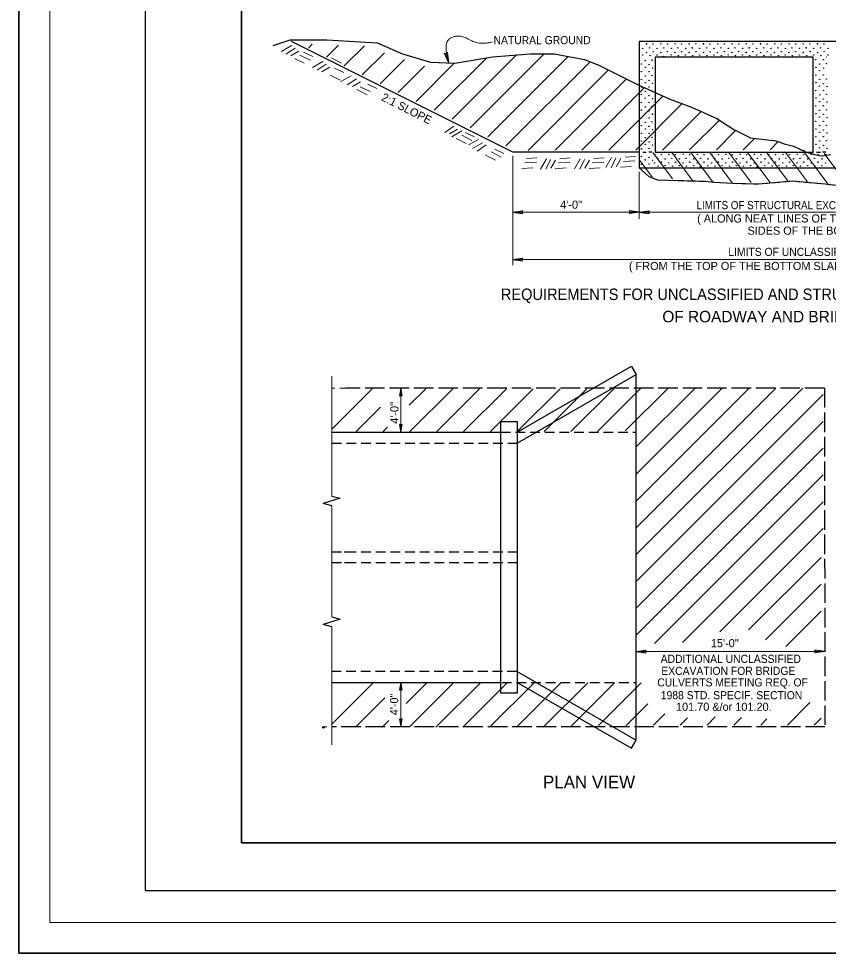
# Model space of a CAD drawing. Extents: x 936 to 1304, y -7 to 263.
# Drawn here: x 935.6 to 1062.4, y -7.3 to 139.1 of the extents above; entities that cross this region are included whole.
import ezdxf

# ---------------------------------------------------------------- set-up
doc = ezdxf.new("R2010")
doc.units = 0
doc.header["$LTSCALE"] = 0.51
doc.header["$PDMODE"] = 32
doc.header["$PDSIZE"] = 0.255
doc.linetypes.add('LONG_DASHED', pattern=[7.5, 6, -1.5])
doc.linetypes.add('MEDIUM_DASHED', pattern=[4.5, 3, -1.5])
doc.layers.add('1', color=7, linetype='Continuous', lineweight=25)

msp = doc.modelspace()

# ---------------------------------------------------------------- linework, layer by layer
at = {"layer": '1', "lineweight": 13}
for p, q in [((940.4955, -2.4753), (940.4955, 227.5073)), ((976.7702, 134.0244), (978.3505, 134.9405)), ((980.985, 134.5146), (981.5953, 135.1248)), ((983.7968, 133.1262), (985.6732, 135.0025)), ((986.6087, 131.7377), (989.7511, 134.8802)), ((978.8987, 134.5393), (977.4753, 133.5783)), ((979.4828, 134.0542), (978.2323, 133.3133)), ((979.6609, 133.4503), (981.2432, 132.6281)), ((980.2253, 133.9057), (981.6558, 133.2168)), ((989.4204, 130.3493), (992.8795, 133.8083)), ((1003.4793, 123.4072), (1013.5566, 133.4843)), ((1006.291, 122.0187), (1017.9175, 133.6452)), ((978.7898, 132.9256), (980.3403, 132.1674)), ((981.6409, 131.5098), (983.2213, 132.4259)), ((983.7694, 132.0247), (982.3462, 131.0637)), ((984.5807, 132.9863), (986.1628, 132.1643)), ((992.2322, 128.9608), (996.0296, 132.7583)), ((997.8558, 126.184), (1003.8268, 132.1551)), ((1000.6675, 124.7956), (1008.9013, 133.0293)), ((1009.1029, 120.6303), (1021.6845, 133.2119)), ((1011.9147, 119.2418), (1025.0793, 132.4066)), ((984.3535, 131.5396), (983.1032, 130.7988)), ((985.096, 131.3911), (986.5266, 130.7022)), ((995.0439, 127.5724), (999.1798, 131.7083)), ((1015.3883, 118.5151), (1027.9892, 131.1161)), ((984.3902, 130.2742), (985.9407, 129.5161)), ((986.0772, 129.2843), (987.6574, 130.2003)), ((988.4947, 129.7412), (987.0714, 128.7803)), ((989.1231, 129.2611), (987.8725, 128.5203)), ((990.2837, 128.8764), (991.7142, 128.1876)), ((1019.5989, 118.5256), (1030.7863, 129.7131)), ((988.5865, 128.0288), (990.1688, 127.2068)), ((989.0919, 128.4743), (990.6424, 127.7163)), ((1023.8096, 118.5362), (1033.6139, 128.3405)), ((1028.0203, 118.5467), (1036.5008, 127.0272)), ((1032.2311, 118.5571), (1039.5058, 125.8318)), ((1036.4418, 118.5677), (1042.4886, 124.6146)), ((1040.6525, 118.5782), (1045.3356, 123.2613)), ((1003.7483, 122.2853), (1002.325, 121.3243)), ((1004.3165, 121.8557), (1003.066, 121.1149)), ((1003.4356, 120.6422), (1005.0159, 121.5583)), ((1044.8632, 118.5887), (1047.883, 121.6084)), ((1004.1139, 120.3526), (1005.6646, 119.5944)), ((1004.9852, 120.8773), (1006.5673, 120.0551)), ((1005.5494, 121.3327), (1006.98, 120.6438)), ((1007.6155, 120.2048), (1006.0333, 119.3827)), ((1049.0739, 118.5991), (1050.8521, 120.3773)), ((1006.6873, 118.7799), (1008.2675, 119.6962)), ((1008.8363, 119.3527), (1007.413, 118.3917)), ((1010.1628, 118.7191), (1011.5934, 118.0303)), ((1053.2846, 118.6097), (1054.5591, 119.8839)), ((1008.7273, 117.7389), (1010.278, 116.9808)), ((1009.5985, 118.2637), (1011.1808, 117.4415)), ((1012.9843, 117.6301), (1012.9843, 100.523)), ((1015.1524, 117.2242), (1016.7364, 117.3429)), ((1017.3304, 115.5808), (1018.2413, 117.1648)), ((1020.3797, 117.2043), (1021.9637, 117.3232)), ((1022.6468, 115.6006), (1023.5575, 117.1846)), ((1025.6959, 117.2242), (1027.2799, 117.3429)), ((1027.5473, 115.8283), (1028.458, 117.4123)), ((1029.1313, 117.3331), (1028.3788, 115.7887)), ((1029.8837, 117.2143), (1029.1708, 115.9471)), ((1030.5964, 117.4518), (1032.1804, 117.5707)), ((1034.9128, 118.1647), (1038.0214, 114.0264)), ((1037.8828, 118.1647), (1041.1498, 113.7888)), ((1040.8528, 118.1647), (1044.3377, 113.4918)), ((1043.8228, 118.1647), (1047.3473, 113.4323)), ((1046.7928, 118.1647), (1050.3173, 113.4522)), ((1049.7628, 118.1647), (1053.2873, 113.472)), ((1052.7328, 118.1647), (1056.0593, 113.7294)), ((1055.7028, 118.1647), (1059.148, 113.5711)), ((1058.6728, 118.1647), (1062.316, 113.274)), ((1061.7414, 118.0323), (1065.5633, 112.8978)), ((1014.4, 115.6599), (1016.1227, 115.7788)), ((1014.895, 116.5509), (1016.677, 116.6302)), ((1018.9144, 117.0856), (1018.162, 115.5412)), ((1019.6668, 116.9668), (1018.954, 115.6996)), ((1019.6273, 115.6402), (1021.3498, 115.7589)), ((1020.1223, 116.5312), (1021.9043, 116.6103)), ((1024.2308, 117.1053), (1023.4783, 115.5609)), ((1024.9832, 116.9866), (1024.2703, 115.7193)), ((1024.9435, 115.6599), (1026.6662, 115.7788)), ((1025.4385, 116.5509), (1027.2205, 116.6302)), ((1029.844, 115.8877), (1031.5667, 116.0064)), ((1030.339, 116.7787), (1032.121, 116.8578)), ((1032.8833, 116.9173), (1034.8832, 114.2443)), ((1032.7843, 115.1551), (1032.7843, 107.7652)), ((1032.7843, 108.8388), (1012.9843, 108.8388)), ((1013.0603, 101.414), (1109.5093, 101.414)), ((984.6562, 64.3422), (984.6562, 83.1395)), ((995.4604, 74.3422), (995.4604, 81.2393)), ((984.6562, 62.7993), (984.6562, 45.4086)), ((984.6562, 43.8657), (984.6562, 25.3615)), ((1032.3083, 39.9808), (1061.8403, 39.9808)), ((995.4505, 28.2279), (995.4505, 35.1523)), ((940.4955, -2.4753), (1300.4685, -2.4753))]:
    msp.add_line(p, q, dxfattribs=at)
at = {"layer": '1', "lineweight": 35}
for q in [(970.4933, 215.0086), (1295.4686, 10.0238)]:
    msp.add_line((970.4933, 10.0238), q, dxfattribs=at)
at = {"layer": '1'}
for p, q in [((1012.9843, 118.2438), (978.3542, 135.5491)), ((1002.9848, 132.2017), (1002.3025, 133.7608)), ((1002.9848, 132.2017), (1002.7483, 133.887)), ((1032.7843, 118.2438), (1012.9843, 118.2438)), ((1033.3336, 118.2344), (1033.8609, 118.2344)), ((1034.7778, 118.2344), (1034.2822, 118.2344)), ((1060.5427, 118.2393), (1061.1668, 118.2393)), ((1062.01, 118.2393), (1061.4909, 118.2393)), ((1032.7645, 115.7688), (1034.2892, 114.4224)), ((1034.2892, 114.4224), (1035.6553, 113.8681)), ((1035.6553, 113.8681), (1038.8233, 113.8087)), ((1038.8233, 113.8087), (1039.7733, 113.7782)), ((1040.3669, 113.7593), (1041.6138, 113.7192)), ((1042.2073, 113.7001), (1043.1573, 113.6697)), ((1043.1398, 113.6701), (1044.4465, 113.5314)), ((1044.4465, 113.5314), (1047.4363, 113.3532)), ((1047.4363, 113.3532), (1048.2281, 113.3338)), ((1048.8318, 113.3189), (1050.0788, 113.2883)), ((1050.6628, 113.2738), (1051.4545, 113.2544)), ((1051.4558, 113.2542), (1052.8953, 113.3832)), ((1053.4968, 113.4369), (1054.7392, 113.5483)), ((1055.321, 113.6003), (1056.7605, 113.7292)), ((1056.7622, 113.7294), (1058.1225, 113.6039)), ((1058.7238, 113.5485), (1059.9659, 113.4338)), ((1060.5278, 113.3821), (1061.8882, 113.2566)), ((1061.9102, 113.2542), (1063.0114, 113.1255)), ((1012.9847, 108.838), (1014.5173, 109.0486)), ((1012.9847, 108.838), (1014.5173, 108.6274)), ((1032.784, 108.8395), (1031.2513, 109.0501)), ((1032.784, 108.8395), (1031.2513, 108.6289)), ((1032.7847, 108.838), (1034.3173, 109.0486)), ((1032.7847, 108.838), (1034.3173, 109.0486)), ((1032.7847, 108.838), (1034.3173, 108.6274)), ((1032.7847, 108.838), (1034.3173, 108.6274)), ((1012.9847, 101.4133), (1014.5173, 101.6238)), ((1012.9847, 101.4133), (1014.5173, 101.2027)), ((1013.6665, 74.3422), (1031.5604, 84.6723)), ((1031.5558, 84.6678), (1032.2918, 83.3868)), ((1013.6665, 72.6393), (1032.31, 83.392)), ((1032.3083, 26.1193), (1032.3083, 83.3986)), ((984.6562, 74.8329), (990.9946, 81.1713)), ((999.3951, 81.1713), (996.787, 78.5633)), ((996.8838, 74.46), (1003.5953, 81.1713)), ((1001.0841, 74.46), (1007.7955, 81.1713)), ((1005.2843, 74.46), (1011.9957, 81.1713)), ((1009.4845, 74.46), (1016.1959, 81.1713)), ((1013.6847, 74.46), (1020.3961, 81.1713)), ((1017.885, 74.46), (1024.5963, 81.1713)), ((1022.0853, 74.46), (1028.7966, 81.1713)), ((1026.2669, 74.4858), (1033.04, 81.2589)), ((1030.5823, 74.5485), (1037.2928, 81.2589)), ((1032.2395, 59.2998), (1054.1986, 81.2589)), ((1032.3083, 72.0479), (1041.5193, 81.2589)), ((1032.3083, 67.7692), (1045.7981, 81.2589)), ((1032.3083, 63.5689), (1049.9983, 81.2589)), ((1032.3083, 55.1685), (1058.3988, 81.2589)), ((1032.3083, 50.9683), (1061.5924, 80.2524)), ((988.4834, 74.46), (992.2801, 78.2566)), ((992.6838, 74.46), (993.3534, 75.1298)), ((1032.3083, 46.768), (1061.5924, 76.0523)), ((988.6097, 74.3323), (988.5415, 74.5639)), ((989.3888, 72.6436), (989.6341, 72.6436)), ((1032.3083, 42.5678), (1061.5924, 71.852)), ((1035.1811, 41.2404), (1061.5924, 67.6518)), ((984.6562, 62.7993), (983.2958, 63.1623)), ((1061.5924, 63.4516), (1039.5463, 41.4053)), ((1061.5924, 59.2513), (1045.398, 43.0568)), ((986.6087, 55.622), (987.0174, 55.6218)), ((1013.2365, 55.609), (1013.6453, 55.6088)), ((1061.2666, 54.7253), (1049.9046, 43.3633)), ((986.6494, 53.9184), (987.0448, 53.9184)), ((1013.2653, 53.9184), (1013.6605, 53.9184)), ((1061.2666, 50.5251), (1052.5356, 41.7941)), ((1061.2666, 46.3248), (1055.7329, 40.7911)), ((984.6562, 43.8657), (983.2958, 44.2287)), ((1032.3085, 39.98), (1033.8413, 40.1906)), ((1032.3085, 39.98), (1033.8413, 39.7694)), ((1061.8399, 39.9815), (1060.3073, 40.1921)), ((1061.8399, 39.9815), (1060.3073, 39.7709)), ((1013.6665, 36.8608), (1032.31, 26.1082)), ((984.6562, 35.1579), (1011.1251, 35.1579)), ((1013.6665, 35.1579), (1031.5604, 24.8278)), ((984.6562, 28.6125), (991.1211, 35.0774)), ((999.5215, 35.0774), (996.2903, 31.8463)), ((996.7604, 28.1161), (1003.7217, 35.0774)), ((1000.9607, 28.1161), (1007.9219, 35.0774)), ((1005.1608, 28.1161), (1012.1221, 35.0774)), ((1009.3611, 28.1161), (1016.3223, 35.0774)), ((1013.5613, 28.1161), (1020.5226, 35.0774)), ((1017.7615, 28.1161), (1024.7228, 35.0774)), ((1021.9617, 28.1161), (1028.923, 35.0774)), ((1026.3905, 28.381), (1033.0645, 35.055)), ((988.36, 28.1161), (992.9579, 32.7141)), ((1030.7236, 28.3823), (1034.1433, 31.8023)), ((1056.0016, 28.4591), (1059.5204, 31.978)), ((1035.0004, 28.4591), (1036.7743, 30.233)), ((1039.2007, 28.4591), (1040.3283, 29.5866)), ((1043.4009, 28.4591), (1044.6807, 29.7389)), ((1047.601, 28.4591), (1048.7767, 29.6348)), ((1051.8013, 28.4591), (1052.787, 29.4448)), ((1060.2018, 28.4591), (1061.2666, 29.524)), ((992.5602, 28.1161), (993.5997, 29.1556)), ((1031.5558, 24.8323), (1032.2918, 26.1133)), ((955.4943, 2.5245), (1300.4685, 2.5245))]:
    msp.add_line(p, q, dxfattribs=at)
at = {"layer": '1', "linetype": 'MEDIUM_DASHED', "lineweight": 13}
for p, q in [((987.4306, 81.2589), (984.6562, 81.2589)), ((983.8464, 28.1772), (983.3967, 28.1772)), ((1032.3083, 27.23), (1032.3083, 28.0885)), ((1032.3083, 26.1193), (1032.3083, 26.8279))]:
    msp.add_line(p, q, dxfattribs=at)
at = {"layer": '1', "linetype": 'LONG_DASHED'}
for p, q in [((1061.7753, 81.2589), (986.7902, 81.2589)), ((1061.7753, 81.2589), (1061.8588, 28.1772)), ((1061.8588, 28.1772), (984.6562, 28.1772))]:
    msp.add_line(p, q, dxfattribs=at)
at = {"layer": '1', "linetype": 'MEDIUM_DASHED'}
for p, q in [((1011.1093, 74.3358), (1032.3083, 74.3358)), ((984.6562, 72.6436), (1013.647, 72.6436)), ((984.6562, 55.623), (1013.647, 55.6084)), ((984.6562, 53.9184), (1013.647, 53.9184)), ((1013.6567, 36.831), (984.6562, 36.831)), ((987.3407, 36.831), (987.2453, 36.831)), ((1013.6567, 36.831), (1013.5613, 36.831)), ((1011.2571, 35.1548), (1032.3083, 35.1548))]:
    msp.add_line(p, q, dxfattribs=at)
at = {"layer": '1', "lineweight": 35}
msp.add_lwpolyline([(935.6248, -7.2989), (1304.4763, -7.2989), (1304.4763, 262.5578), (935.6248, 262.5578)], close=True, dxfattribs=at)
at = {"layer": '1'}
for points in [[(955.4943, 2.5245), (955.4943, 222.5078), (1300.4685, 222.5078)], [(975.4916, 134.9438), (978.1448, 135.8348), (983.8473, 135.8348), (991.7673, 135.3795), (995.7273, 133.6371), (1000.1228, 132.3105), (1003.9244, 132.1718), (1009.7853, 133.1817), (1015.7054, 133.6568), (1019.4476, 133.6371), (1024.2393, 132.7263), (1026.4766, 131.8748), (1032.6344, 128.7861), (1037.4656, 126.5883), (1040.99, 125.2815), (1044.95, 123.5193), (1047.5834, 121.7571), (1050.2168, 120.4503), (1054.1768, 119.9948), (1054.7906, 119.8167), (1055.5034, 119.5395), (1056.929, 119.1831), (1057.8398, 118.7277), (1058.3744, 118.4703), (1058.5526, 118.4703), (1058.7308, 118.2921), (1059.3644, 118.1138), (1060.2554, 117.8367), (1061.4236, 117.6585), (1062.77, 117.8367)], [(1002.3025, 133.7608), (1002.5633, 133.6989), (1002.7483, 133.887)], [(1032.7645, 115.7688), (1034.2892, 114.4224), (1035.6553, 113.8681), (1038.8233, 113.8087), (1043.1398, 113.6701), (1044.4465, 113.5314), (1047.4363, 113.3532), (1051.4558, 113.2542), (1056.7622, 113.7294), (1061.9101, 113.2542), (1068.3451, 112.5018), (1073.2358, 112.4226), (1076.4235, 111.591), (1081.8883, 111.3533), (1083.9278, 112.0068), (1084.9178, 112.7393), (1087.0758, 114.3631), (1089.6895, 115.8481)], [(1014.5173, 109.0486), (1014.3988, 108.8358), (1014.5173, 108.6274)], [(1031.2513, 108.6289), (1031.3699, 108.8417), (1031.2513, 109.0501)], [(1034.3173, 109.0486), (1034.1988, 108.8358), (1034.3173, 108.6274)], [(1034.3173, 109.0486), (1034.1988, 108.8358), (1034.3173, 108.6274)], [(1014.5173, 101.6238), (1014.3988, 101.4111), (1014.5173, 101.2027)], [(984.6562, 74.3422), (1011.1098, 74.3422), (1011.1098, 76.0457), (1013.6583, 76.0457), (1013.6583, 33.4575), (1011.0963, 33.4575), (1011.0963, 74.3422)], [(984.6562, 64.3422), (985.9745, 63.9904), (983.2958, 63.1623)], [(984.6562, 45.4086), (985.9745, 45.0568), (983.2958, 44.2287)], [(1033.8413, 40.1906), (1033.7227, 39.9778), (1033.8413, 39.7694)], [(1060.3073, 39.7709), (1060.4258, 39.9837), (1060.3073, 40.1921)]]:
    msp.add_lwpolyline(points, dxfattribs=at)
for points in [[(1032.7843, 115.7688), (1089.7093, 115.7688), (1089.7093, 135.5688), (1032.7843, 135.5688)], [(1035.2593, 118.2438), (1060.0093, 118.2438), (1060.0093, 133.0938), (1035.2593, 133.0938)], [(995.4604, 81.2523), (995.2427, 80.005), (995.461, 80.1913), (995.6783, 80.0248)], [(995.4604, 74.3422), (995.6783, 75.5895), (995.4775, 75.3873), (995.2427, 75.5698)], [(995.4604, 35.1579), (995.2427, 33.9106), (995.4693, 34.1163), (995.6783, 33.9304)], [(995.4604, 28.1883), (995.6783, 29.4358), (995.4693, 29.2298), (995.2427, 29.4159)]]:
    msp.add_lwpolyline(points, close=True, dxfattribs=at)
at = {"layer": '1', "lineweight": 13}
msp.add_lwpolyline([(1109.5093, 108.8388), (1089.7093, 108.8388), (1032.7843, 108.8388)], dxfattribs=at)
at = {"layer": '1'}
for centre in [(1033.9257, 135.2025), (1034.9523, 135.174), (1036.1569, 135.2025), (1037.1835, 135.174), (1038.3881, 135.2025), (1039.4147, 135.174), (1040.6193, 135.2025), (1041.6459, 135.174), (1042.8505, 135.2025), (1043.8771, 135.174), (1045.0817, 135.2025), (1046.1084, 135.174), (1047.3129, 135.2025), (1048.3396, 135.174), (1049.5442, 135.2025), (1050.5708, 135.174), (1051.7754, 135.2025), (1052.802, 135.174), (1054.0066, 135.2025), (1055.0332, 135.174), (1056.2378, 135.2025), (1057.2644, 135.174), (1058.469, 135.2025), (1059.4956, 135.174), (1060.7002, 135.2025), (1061.7268, 135.174), (1033.3267, 133.4486), (1033.341, 134.5038), (1033.9114, 133.8479), (1034.3819, 134.5751), (1034.4674, 133.3631), (1034.9666, 133.9905), (1035.5579, 133.4486), (1035.5722, 134.5038), (1036.1426, 133.8479), (1036.6131, 134.5751), (1036.6131, 133.2566), (1037.1978, 133.9905), (1037.7891, 133.4486), (1037.8034, 134.5038), (1038.3738, 133.8479), (1038.8443, 134.5751), (1038.9299, 133.3631), (1039.429, 133.9905), (1040.0204, 133.4486), (1040.0346, 134.5038), (1040.605, 133.8479), (1041.0755, 134.5751), (1041.1611, 133.3631), (1041.6602, 133.9905), (1042.2516, 133.4486), (1042.2658, 134.5038), (1042.8362, 133.8479), (1043.3067, 134.5751), (1043.3923, 133.3631), (1043.8914, 133.9905), (1044.4828, 133.4486), (1044.4971, 134.5038), (1045.0675, 133.8479), (1045.538, 134.5751), (1045.6235, 133.3631), (1046.1226, 133.9905), (1046.714, 133.4486), (1046.7283, 134.5038), (1047.2987, 133.8479), (1047.7692, 134.5751), (1047.8547, 133.3631), (1048.3538, 133.9905), (1048.9452, 133.4486), (1048.9595, 134.5038), (1049.5299, 133.8479), (1050.0004, 134.5751), (1050.0859, 133.3631), (1050.5851, 133.9905), (1051.1764, 133.4486), (1051.1907, 134.5038), (1051.7611, 133.8479), (1052.2316, 134.5751), (1052.3171, 133.3631), (1052.8163, 133.9905), (1053.4076, 133.4486), (1053.4219, 134.5038), (1053.9923, 133.8479), (1054.4628, 134.5751), (1054.5484, 133.3631), (1055.0475, 133.9905), (1055.6388, 133.4486), (1055.6531, 134.5038), (1056.2235, 133.8479), (1056.694, 134.5751), (1056.7796, 133.3631), (1057.2787, 133.9905), (1057.8701, 133.4486), (1057.8843, 134.5038), (1058.4547, 133.8479), (1058.9252, 134.5751), (1059.0108, 133.3631), (1059.5099, 133.9905), (1060.1013, 133.4486), (1060.1155, 134.5038), (1060.6859, 133.8479), (1061.1564, 134.5751), (1061.242, 133.3631), (1061.7411, 133.9905), (1062.3325, 133.4486), (1062.3468, 134.5038), (1033.1332, 132.0624), (1033.7388, 132.5757), (1034.3092, 131.9197), (1034.7797, 132.647), (1060.4277, 132.7131), (1061.0476, 132.0429), (1061.6323, 132.7416), (1062.0885, 132.1142), (1033.1189, 130.8293), (1033.7245, 131.5205), (1034.3235, 130.8579), (1034.8653, 131.435), (1060.442, 131.5296), (1061.0334, 130.9877), (1061.618, 131.387), (1061.6323, 130.3251), (1033.1332, 129.6459), (1033.7245, 129.104), (1033.7388, 130.1592), (1034.3092, 129.5032), (1034.7797, 130.2305), (1034.8653, 129.0185), (1060.4277, 130.2966), (1060.442, 129.1131), (1061.0476, 129.6264), (1061.618, 128.9705), (1062.0885, 129.6977), (1033.1189, 128.4128), (1033.7388, 127.7427), (1034.3235, 128.4414), (1034.7797, 127.814), (1060.4277, 127.8801), (1061.0334, 128.5712), (1061.6323, 127.9086), (1062.1741, 128.4857), (1033.1189, 125.9963), (1033.1332, 127.2294), (1033.7245, 126.6875), (1034.3092, 127.0867), (1034.3235, 126.0249), (1034.8653, 126.602), (1060.442, 126.6966), (1061.0334, 126.1547), (1061.0476, 127.2099), (1061.618, 126.5539), (1062.0885, 127.2812), (1062.1741, 126.0692), (1033.1332, 124.8129), (1033.7388, 125.3262), (1034.3092, 124.6702), (1034.7797, 125.3975), (1060.4277, 125.4635), (1061.0476, 124.7934), (1061.6323, 125.4921), (1062.0885, 124.8647), (1033.1189, 123.5798), (1033.7245, 124.271), (1034.3235, 123.6084), (1034.7797, 122.981), (1034.8653, 124.1855), (1060.4277, 123.047), (1060.442, 124.2801), (1061.0334, 123.7382), (1061.618, 124.1374), (1061.6323, 123.0756), (1062.1741, 123.6527), (1033.1332, 122.3964), (1033.7245, 121.8545), (1033.7388, 122.9097), (1034.3092, 122.2537), (1034.8653, 121.7689), (1060.442, 121.8636), (1061.0476, 122.3769), (1061.618, 121.7209), (1062.0885, 122.4482), (1033.1189, 121.1633), (1033.7388, 120.4932), (1034.3235, 121.1919), (1034.7797, 120.5644), (1060.4277, 120.6305), (1061.0334, 121.3217), (1061.6323, 120.6591), (1062.1741, 121.2362), (1033.1189, 118.7468), (1033.1332, 119.9799), (1033.7245, 119.438), (1034.3092, 119.8372), (1034.3235, 118.7754), (1034.8653, 119.3524), (1060.442, 119.4471), (1061.0334, 118.9052), (1061.0476, 119.9604), (1061.618, 119.3044), (1062.0885, 120.0317), (1062.1741, 118.8197), (1033.1332, 117.5633), (1034.3092, 117.4207), (1035.2017, 117.8771), (1035.6579, 117.2497), (1036.2283, 117.8485), (1036.8482, 117.1784), (1037.4329, 117.8771), (1037.8891, 117.2497), (1038.4595, 117.8485), (1039.0794, 117.1784), (1039.6641, 117.8771), (1040.1203, 117.2497), (1040.6908, 117.8485), (1041.3107, 117.1784), (1041.8953, 117.8771), (1042.3516, 117.2497), (1042.922, 117.8485), (1043.5419, 117.1784), (1044.1265, 117.8771), (1044.5828, 117.2497), (1045.1532, 117.8485), (1045.7731, 117.1784), (1046.3578, 117.8771), (1046.814, 117.2497), (1047.3844, 117.8485), (1048.0043, 117.1784), (1048.589, 117.8771), (1049.0452, 117.2497), (1049.6156, 117.8485), (1050.2355, 117.1784), (1050.8202, 117.8771), (1051.2764, 117.2497), (1051.8468, 117.8485), (1052.4667, 117.1784), (1053.0514, 117.8771), (1053.5076, 117.2497), (1054.078, 117.8485), (1054.6979, 117.1784), (1055.2826, 117.8771), (1055.7388, 117.2497), (1056.3092, 117.8485), (1056.9291, 117.1784), (1057.5138, 117.8771), (1057.97, 117.2497), (1058.5405, 117.8485), (1059.1604, 117.1784), (1059.745, 117.8771), (1060.2013, 117.2497), (1060.7717, 117.8485), (1061.3916, 117.1784), (1061.9762, 117.8771), (1033.1189, 116.3303), (1033.7245, 117.0215), (1034.3235, 116.3588), (1034.8653, 116.9359), (1035.1874, 116.5224), (1035.7435, 116.0377), (1036.2426, 116.6651), (1036.834, 116.1232), (1037.4186, 116.5224), (1037.9747, 116.0377), (1038.4738, 116.6651), (1039.0652, 116.1232), (1039.6498, 116.5224), (1040.2059, 116.0377), (1040.705, 116.6651), (1041.2964, 116.1232), (1041.8811, 116.5224), (1042.3516, 115.9312), (1042.9362, 116.6651), (1043.5276, 116.1232), (1044.1123, 116.5224), (1044.6683, 116.0377), (1045.1674, 116.6651), (1045.7588, 116.1232), (1046.3435, 116.5224), (1046.8995, 116.0377), (1047.3987, 116.6651), (1047.99, 116.1232), (1048.5747, 116.5224), (1049.1307, 116.0377), (1049.6299, 116.6651), (1050.2212, 116.1232), (1050.8059, 116.5224), (1051.2764, 115.9312), (1051.8611, 116.6651), (1052.4524, 116.1232), (1053.0371, 116.5224), (1053.5932, 116.0377), (1054.0923, 116.6651), (1054.6837, 116.1232), (1055.2683, 116.5224), (1055.8244, 116.0377), (1056.3235, 116.6651), (1056.9149, 116.1232), (1057.4995, 116.5224), (1058.0556, 116.0377), (1058.5547, 116.6651), (1059.1461, 116.1232), (1059.7308, 116.5224), (1060.2868, 116.0377), (1060.7859, 116.6651), (1061.3773, 116.1232), (1061.962, 116.5224)]:
    msp.add_circle(centre, 0.0319, dxfattribs=at)
msp.add_arc((1062.0885, 133.2122), 0.0319, 241.20299, 298.797, dxfattribs=at)
at = {"layer": '1', "lineweight": 13}
msp.add_open_spline([(1002.9872, 132.196), (1001.9477, 135.4272), (1004.5902, 136.8298), (1007.696, 134.9387), (1009.8001, 135.5023)], degree=2, dxfattribs=at)
msp.add_spline([(1002.984, 132.2011), (1002.9633, 132.2739), (1002.9649, 132.2739)], degree=3, dxfattribs=at)
at = {"layer": '1'}
msp.add_point((983.3463, 28.1161), dxfattribs=at)

# ---------------------------------------------------------------- texts
for s, height, width, p in [('NATURAL GROUND', 1.275, 0.95, (1009.9726, 135.1492)), ('LIMITS OF STRUCTURAL EXCAVATION, UNCLASSIFIED', 1.275, 0.9, (1041.7582, 109.2915)), ('LIMITS OF UNCLASSIFIED EXCAVATION', 1.275, 0.95, (1046.7388, 101.9727)), ('REQUIREMENTS FOR UNCLASSIFIED AND STRUCTURAL EXCAVATION OF R.C.B. CULVERTS', 1.8, 0.95, (1011.1105, 95.0592)), ('ADDITIONAL UNCLASSIFIED', 1.275, 0.95, (1036.148, 38.202)), ('EXCAVATION FOR BRIDGE', 1.275, 0.95, (1036.25, 36.3221)), ('CULVERTS MEETING REQ. OF', 1.275, 0.95, (1035.6145, 34.5153)), ('1988 STD. SPECIF. SECTION', 1.275, 0.95, (1036.1686, 32.5073))]:
    msp.add_text(s, height=height, dxfattribs=dict(at, width=width)).set_placement(p)
for s, rotation, p in [('2:1 SLOPE', 333, (992.2845, 126.4248)), ("4'-0''", 90, (995.0913, 75.6687)), ("4'-0''", 90, (995.0391, 29.9974))]:
    msp.add_text(s, height=1.275, rotation=rotation, dxfattribs=at).set_placement(p)
for s, height, p in [("4'-0''", 1.275, (1020.4122, 109.361)), ('( ALONG NEAT LINES OF THE TOP. BOTTOM, AND', 1.275, (1041.8524, 107.2083)), ('SIDES OF THE BOTTOM SLAB ).', 1.275, (1049.7445, 105.2933)), ('( FROM THE TOP OF THE BOTTOM SLAB AND EXTENDS UPWARDS AND OUT ).', 1.275, (1031.1744, 99.757)), ('OF ROADWAY AND BRIDGE CLASSIFICATION', 1.8, (1036.4087, 91.5675)), ("15'-0''", 1.275, (1044.0033, 40.6668)), ('101.70 &/or 101.20.', 1.275, (1038.5417, 30.6938)), ('PLAN VIEW', 1.98, (1017.7243, 18.5517))]:
    msp.add_text(s, height=height, dxfattribs=at).set_placement(p)

doc.saveas('drawing.dxf')
